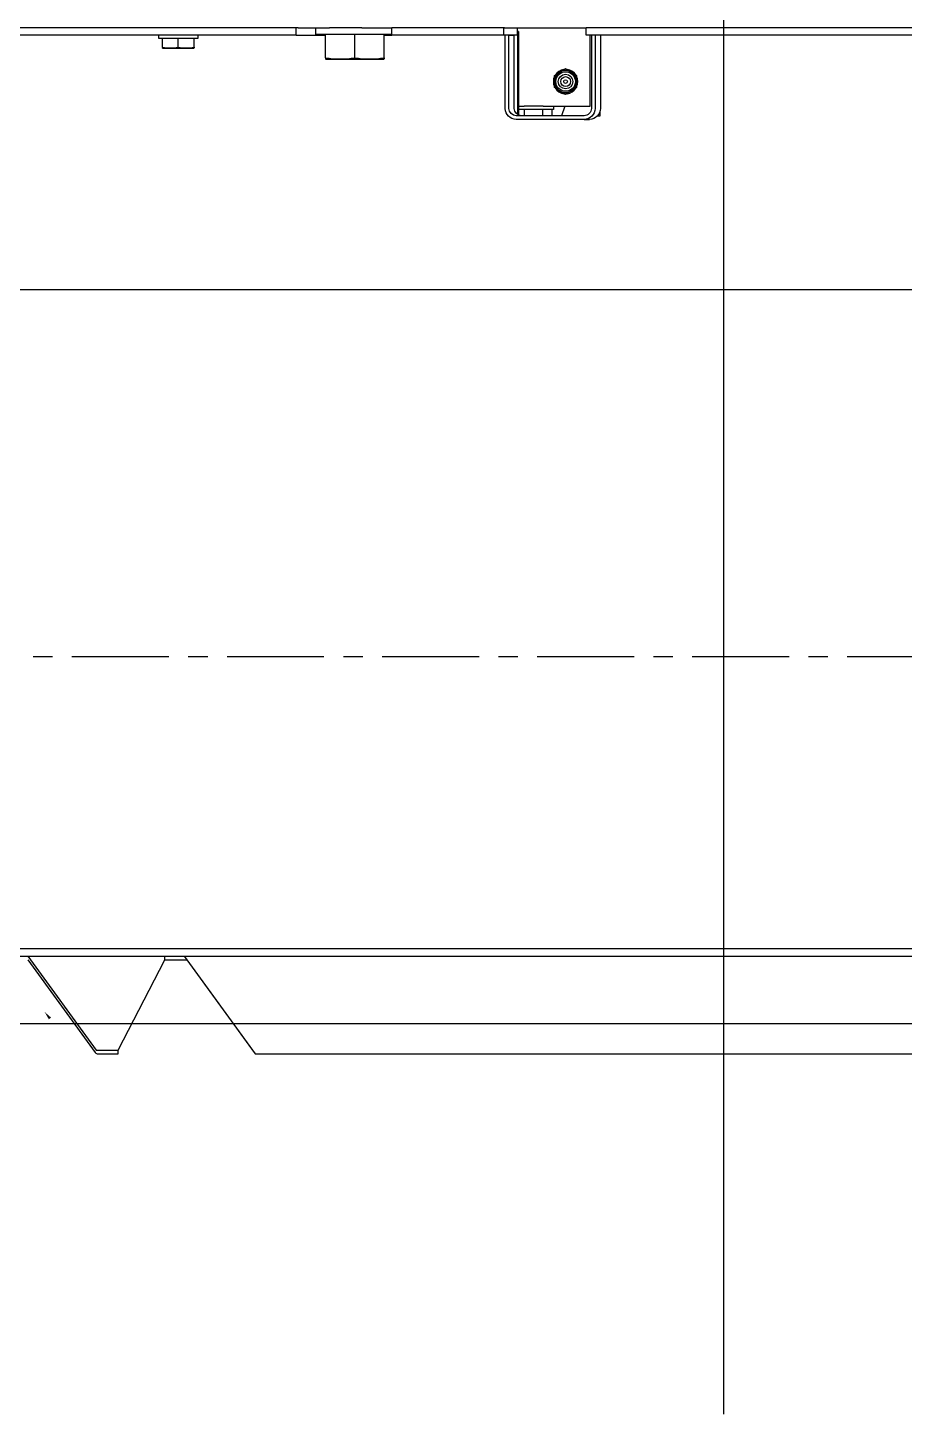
# Model space of a CAD drawing. Header units: millimetres. Extents: x 156850 to 204135, y 56350 to 74150.
# Drawn here: x 158316 to 158674, y 56856 to 57423 of the extents above; entities that cross this region are included whole.
import ezdxf

# ---------------------------------------------------------------- set-up
doc = ezdxf.new("R2010")
doc.units = ezdxf.units.MM
doc.header["$LTSCALE"] = 150
doc.linetypes.add('X-2F-PLAN$0$CENTER', pattern=[2, 1.25, -0.25, 0.25, -0.25])
doc.layers.add('-----33 Equipment', color=5, linetype='Continuous')

# ---------------------------------------------------------------- blocks, each defined once
blk = doc.blocks.new('X-2F-PLAN$0$A$C13F33EB5')
at = {"linetype": 'Continuous'}
blk.add_hatch(color=0, dxfattribs=at).paths.add_polyline_path([(179.64, 914.86), (182.63, 916.57), (180.36, 913.98)])
at = {"color": 0, "linetype": 'Continuous'}
for p, q in [((208.48, 86), (208.48, 1192)), ((205.48, 1189), (205.48, 89)), ((581.98, 813.81), (581.98, 1048.67)), ((584.98, 813.81), (584.98, 1033.18)), ((203.98, 923.5), (166.1, 895.95)), ((205.48, 923.5), (166.98, 895.5)), ((165.48, 894.74), (165.48, 886.5)), ((166.98, 895.5), (166.98, 886.5)), ((165.48, 886.5), (166.98, 886.5)), ((166.98, 886.5), (203.98, 867.5)), ((203.98, 867.5), (203.98, 858.5)), ((203.98, 867.5), (205.48, 867.5)), ((576.68, 868.34), (576.71, 868.44)), ((576.68, 868.34), (576.68, 855.54)), ((576.98, 868.44), (576.71, 868.44)), ((576.98, 868.44), (580.58, 868.44)), ((580.58, 853.94), (580.58, 869.94)), ((580.58, 869.94), (581.98, 869.94)), ((576.98, 861.94), (580.58, 861.94)), ((205.48, 859.5), (165.48, 830.5)), ((203.98, 858.5), (166.1, 830.95)), ((576.71, 855.44), (576.68, 855.54)), ((576.98, 855.44), (576.71, 855.44)), ((576.98, 855.44), (580.58, 855.44)), ((581.98, 853.94), (580.58, 853.94)), ((165.48, 830.5), (165.48, 431.5)), ((581.98, 813.81), (584.98, 813.81)), ((581.98, 813.81), (581.98, 808.99)), ((584.98, 812.98), (584.98, 813.81)), ((584.98, 812.98), (584.98, 800.12)), ((581.98, 808.99), (581.98, 801.76)), ((582.18, 774.6), (582.18, 805.76)), ((582.18, 805.76), (584.98, 805.76)), ((572.18, 801.66), (572.21, 801.76)), ((572.18, 801.66), (572.18, 777.86)), ((572.71, 801.76), (572.21, 801.76)), ((572.71, 801.76), (582.18, 801.76)), ((584.98, 786.89), (584.98, 800.12)), ((572.71, 789.76), (582.18, 789.76)), ((584.98, 786.89), (584.98, 774.6)), ((572.21, 777.76), (572.18, 777.86)), ((572.71, 777.76), (572.21, 777.76)), ((572.71, 777.76), (582.18, 777.76)), ((581.98, 777.76), (581.98, 774.6)), ((581.98, 728.97), (581.98, 774.6)), ((581.98, 774.6), (584.98, 774.6)), ((584.98, 728.97), (584.98, 774.6)), ((551.98, 728.26), (581.98, 728.26)), ((551.98, 726.77), (581.98, 726.77)), ((581.98, 723.24), (581.98, 728.97)), ((584.98, 728.97), (581.98, 728.97)), ((581.98, 726.77), (581.98, 724.58)), ((584.98, 728.6), (584.98, 728.97)), ((584.98, 728.6), (584.98, 695.22)), ((547.48, 696), (547.48, 723.79)), ((548.98, 696), (548.98, 723.79)), ((548.98, 720.35), (551.58, 720.35)), ((583.48, 722.87), (549.27, 722.87)), ((583.48, 723.24), (549.47, 723.24)), ((551.58, 708.6), (551.58, 722.87)), ((551.98, 724.58), (581.98, 724.58)), ((552.98, 722.87), (552.98, 720.47)), ((552.98, 712.73), (552.98, 720.47)), ((581.98, 723.24), (584.98, 723.24)), ((583.48, 722.87), (583.48, 723.24)), ((548.98, 712.85), (551.58, 712.85)), ((548.98, 709.09), (551.58, 709.09)), ((552.98, 708.6), (551.58, 708.6)), ((552.98, 712.73), (552.98, 693.6)), ((552.98, 703.9), (548.98, 705.3)), ((557.64, 703.6), (559.19, 706.03)), ((559.19, 701.17), (557.64, 703.6)), ((559.19, 706.03), (560.52, 708.1)), ((560.52, 708.1), (562.98, 708.1)), ((562.98, 708.1), (565.4, 708.1)), ((565.4, 708.1), (566.74, 706.08)), ((566.74, 706.08), (568.38, 703.6)), ((568.38, 703.6), (566.74, 701.12)), ((560.52, 699.1), (559.19, 701.17)), ((562.98, 699.1), (560.52, 699.1)), ((565.4, 699.1), (562.98, 699.1)), ((566.74, 701.12), (565.4, 699.1)), ((547.48, 696), (547.48, 693.81)), ((581.98, 693.03), (551.98, 693.03)), ((581.98, 691.54), (551.98, 691.54)), ((552.98, 693.6), (581.98, 693.6)), ((581.98, 695.22), (584.98, 695.22)), ((581.98, 503.4), (581.98, 695.22)), ((584.98, 503.4), (584.98, 695.22)), ((548.98, 690.48), (548.98, 689.49)), ((548.98, 689.49), (550.84, 689.49)), ((581.98, 689.34), (551.98, 689.34))]:
    blk.add_line(p, q, dxfattribs=at)
at = {"color": 0}
blk.add_line((3101.98, 639), (18.2, 639), dxfattribs=at)
at = {"color": 0, "linetype": 'Continuous'}
for radius in [4, 2.97, 2, 0.75]:
    blk.add_circle((562.98, 703.6), radius, dxfattribs=at)
for centre, radius, start, end in [((166.98, 894.74), 1.5, 126.0274, 180), ((596.44, 865.19), 19.74, 170.5216, 189.4784), ((596.44, 858.69), 19.74, 170.5216, 189.4784), ((203.98, 858.5), 0.002, 306.0274, 0), ((166.98, 829.74), 1.5, 126.0274, 128.1744), ((608.64, 795.76), 36.44, 170.5216, 189.4784), ((608.64, 783.76), 36.44, 170.5216, 189.4784), ((562.98, 703.6), 5, 64.2758, 115.7261), ((562.98, 703.6), 5, 121.569, 173.0732), ((562.98, 703.6), 5, 186.9606, 238.4073), ((562.98, 703.6), 4.5, 147.316, 212.684), ((562.98, 703.6), 4.5, 90, 147.316), ((562.98, 703.6), 4.5, 33.4868, 90), ((562.98, 703.6), 5, 7.7634, 59.2112), ((562.98, 703.6), 5, 300.7729, 352.2616), ((562.98, 703.6), 4.5, 326.5132, 33.4868), ((562.98, 703.6), 4.5, 212.684, 270), ((562.98, 703.6), 5, 244.264, 295.7426), ((562.98, 703.6), 4.5, 270, 326.5132)]:
    blk.add_arc(centre, radius, start, end, dxfattribs=at)
at = {"color": 0, "linetype": 'Continuous', "extrusion": (0, 0, -1)}
for centre, major_axis, start_param, end_param in [((551.98, 723.79), (-4.5, 0), 0, 1.570796), ((551.98, 723.79), (-3, 0), 0, 1.570796), ((551.98, 721.6), (-3, 0), 0, 1.570796), ((551.98, 696), (4.5, 0), 1.570796, 3.141593), ((551.98, 693.81), (4.5, 0), 1.570796, 3.141593), ((551.98, 696), (3, 0), 1.570796, 3.141593)]:
    blk.add_ellipse(centre, major_axis=major_axis, ratio=0.992546, start_param=start_param, end_param=end_param, dxfattribs=at)
blk = doc.blocks.new('X-2F-PLAN$0$zw$C47F')
at = {"layer": '-----33 Equipment'}
for p, q in [((159.78, 2236.3), (159.78, 1136.3)), ((459.78, 2236.3), (459.78, 1136.3))]:
    blk.add_line(p, q, dxfattribs=at)
at = {"layer": '-----33 Equipment', "linetype": 'X-2F-PLAN$0$CENTER', "ltscale": 0.211328}
blk.add_line((309.78, 2206.3), (309.78, 1136.3), dxfattribs=at)
at = {"layer": '-----33 Equipment', "ltscale": 0.02}
blk.add_line((1443.15, 1686.3), (34.1, 1686.3), dxfattribs=at)
at = {"layer": '-----33 Equipment'}
blk.add_blockref('X-2F-PLAN$0$A$C13F33EB5', (-18.2, 1047.3), dxfattribs=at)

msp = doc.modelspace()

# ---------------------------------------------------------------- block references
at = {"layer": '-----33 Equipment', "rotation": 90.00000000000001}
msp.add_blockref('X-2F-PLAN$0$zw$C47F', (160286.3, 56856.22), dxfattribs=at)

doc.saveas('drawing.dxf')
